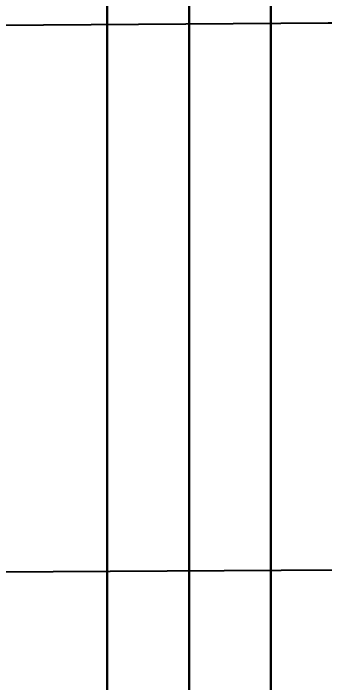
# Model space of a CAD drawing. Header units: millimetres. Extents: x 56222 to 3066687, y -650199 to -121287.
# Drawn here: x 141944.86 to 141948.67, y -185297.55 to -185289.38 of the extents above; entities that cross this region are included whole.
import ezdxf
from ezdxf import colors
from ezdxf.entities.mleader import LeaderData, LeaderLine
from ezdxf.math import Vec2, Vec3

# ---------------------------------------------------------------- set-up
doc = ezdxf.new("R2010")
doc.units = ezdxf.units.MM
doc.header["$MEASUREMENT"] = 0
doc.layers.add('FURNITURE', color=32, linetype='Continuous', lineweight=9)
doc.layers.add('Text', color=7, linetype='Continuous', lineweight=15)
doc.styles.add('style4', font='ARIALN.TTF')

msp = doc.modelspace()

# ---------------------------------------------------------------- linework, layer by layer
at = {"layer": 'FURNITURE', "lineweight": 30}
for p, q in [((141947.0105, -185257.9961, 0.5173), (141947.0105, -185318.5925, 0.5173)), ((141946.0105, -185258.9961, 0.5173), (141946.0105, -185317.5925, 0.5173))]:
    msp.add_line(p, q, dxfattribs=at)
at = {"layer": 'FURNITURE', "lineweight": 30, "elevation": 0.5173}
msp.add_lwpolyline([(141909.0093, -185239.6006), (141948.0106, -185239.6006), (141948.0106, -185346.6006), (141909.0093, -185346.6006)], close=True, dxfattribs=at)
msp.add_lwpolyline([(141947.0104, -185346.6007), (141947.0106, -185257.9962)], dxfattribs=at)

# ---------------------------------------------------------------- leaders
at = {"layer": 'Text', "color": 1, "lineweight": 0, "ltscale": 20}
ml = msp.add_multileader_mtext('Standard', dxfattribs=at)
ml.set_content('CNC', color=1, style='style4')
ml.set_leader_properties()
ml.build(insert=Vec2(0, 0))
ml.multileader.update_dxf_attribs({"dogleg_length": 2.0246, "arrow_head_size": 2})
ctx = ml.context
ctx.base_point, ctx.char_height, ctx.arrow_head_size, ctx.landing_gap_size, ctx.plane_origin = Vec3(141950.7331, -185289.4932, 0.2586), 3, 2, 0.4, Vec3(141883.6976, -185289.4932, 0.2586)
notes = []
notes.append((ctx, [(0, (1, 1, 0), (141948.7085, -185289.4932, 0.2586), (1, 0), 2.0246, [(0, [(141936.1788, -185289.5845, 0.2586)], 0, [])])]))
ctx.mtext.insert = Vec3(141951.1331, -185287.9676, 0.2586)
ml = msp.add_multileader_mtext('Standard', dxfattribs=at)
ml.set_content('wooden frame', color=1, style='style4')
ml.set_leader_properties()
ml.build(insert=Vec2(0, 0))
ml.multileader.update_dxf_attribs({"dogleg_length": 2.0246, "arrow_head_size": 2})
ctx = ml.context
ctx.base_point, ctx.char_height, ctx.arrow_head_size, ctx.landing_gap_size, ctx.plane_origin = Vec3(141950.8583, -185296.1705, 0.2586), 3, 2, 0.4, Vec3(141883.8228, -185296.1705, 0.2586)
notes.append((ctx, [(0, (1, 1, 0), (141948.8337, -185296.1705, 0.2586), (1, 0), 2.0246, [(0, [(141939.0557, -185296.2222, 0.2586)], 0, [])])]))
ctx.mtext.insert = Vec3(141951.2583, -185294.646, 0.2586)
for ctx, leaders in notes:
    for number, flags, end, landing, length, lines in leaders:
        leader = LeaderData()
        leader.index, (leader.has_last_leader_line, leader.has_dogleg_vector, leader.attachment_direction) = number, flags
        leader.last_leader_point, leader.dogleg_vector, leader.dogleg_length = Vec3(end), Vec3(landing), length
        for number, points, colour, breaks in lines:
            line = LeaderLine()
            line.index, line.vertices, line.color, line.breaks = number, Vec3.list(points), colors.encode_raw_color(colour), breaks
            leader.lines.append(line)
        ctx.leaders.append(leader)

doc.saveas('drawing.dxf')
